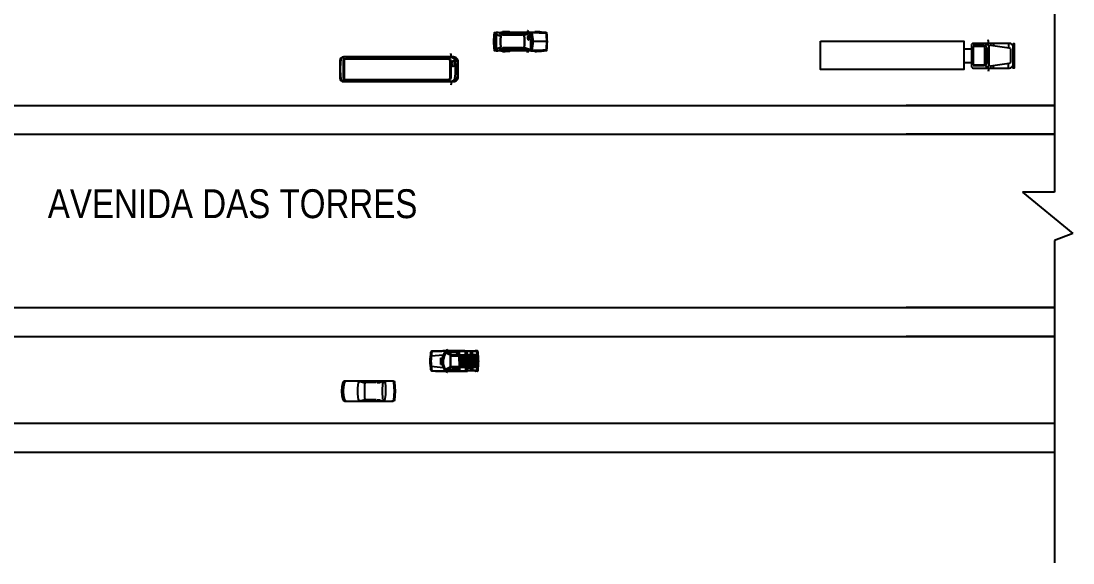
# Model space of a CAD drawing. Extents: x -109 to 1815, y -14679 to 345.
# Drawn here: x 40.1 to 131.2, y 204.6 to 251.5 of the extents above; entities that cross this region are included whole.
import ezdxf

# ---------------------------------------------------------------- set-up
doc = ezdxf.new("R2010")
doc.units = 0
doc.header["$MEASUREMENT"] = 0
doc.layers.get('0').update_dxf_attribs({"linetype": 'CONTINUOUS'})
for name, color, linetype in [('EXTERN', 7, 'CONTINUOUS'), ('EXTERN-I', 251, 'CONTINUOUS'), ('P02', 7, 'CONTINUOUS'), ('PORTA', 3, 'CONTINUOUS'), ('TERRENO', 1, 'CONTINUOUS')]:
    doc.layers.add(name, color=color, linetype=linetype)
doc.styles.add('SIMPLEX', font='techl___.ttf')

# ---------------------------------------------------------------- blocks, each defined once
blk = doc.blocks.new('Onibus')
for points in [[(0, -0.66, 0.414214), (0.406, -1.067), (9.939, -1.067, 0.414214), (10.244, -0.762), (10.244, 0.762, 0.414214), (9.939, 1.067), (0.406, 1.067, 0.414214), (0, 0.66)], [(0.861, 0.882, 0.414214), (0.709, 0.73), (0.709, -0.73, 0.414214), (0.861, -0.882), (9.73, -0.882, 0.414214), (9.882, -0.73), (9.882, 0.73, 0.414214), (9.73, 0.882)], [(0.442, -0.257, 0.15854), (0.397, -0.272, 0.106465), (0.35, -0.324, 0.07162), (0.319, -0.402, 0.071565), (0.312, -0.486, 0.057969), (0.322, -0.578, 0.07162), (0.35, -0.648, 0.106465), (0.397, -0.701, 0.15854), (0.442, -0.716, 0.15854), (0.488, -0.701, 0.106465), (0.535, -0.648, 0.07162), (0.562, -0.578, 0.057969), (0.573, -0.486, 0.057969), (0.562, -0.394, 0.07162), (0.535, -0.324, 0.106465), (0.488, -0.272, 0.15854)]]:
    blk.add_lwpolyline(points, format="xyb", close=True)
for points in [[(0.533, 1.067, 0.414214), (0.076, 0.61), (0.076, -0.61, 0.414214), (0.533, -1.067, 0.414214)], [(0.638, 0.73, -0.264643), (0.747, 0.921), (0.683, 1.028, 0.332459), (0.289, 0.786, 0.076372), (0.293, -0.814, 0.30161), (0.683, -1.028), (0.747, -0.921, -0.272186), (0.641, -0.734), (0.641, 0.734)], [(9.963, 0.73, 0.264643), (9.854, 0.921), (9.918, 1.028, -0.479263), (10.128, 0.786, -0.076372), (10.124, -0.814, -0.451583), (9.918, -1.028), (9.854, -0.921, 0.272186), (9.96, -0.734), (9.96, 0.734)]]:
    blk.add_lwpolyline(points, format="xyb")
for points in [[(0.577, 1.067), (0.63, 1.373)], [(0.577, -1.067), (0.63, -1.373)]]:
    blk.add_lwpolyline(points)
for points in [[(1.473, 1.042), (0.756, 1.042), (0.811, 0.925), (1.473, 0.925)], [(2.581, 0.925), (2.581, 1.042), (1.531, 1.042), (1.531, 0.925)], [(3.762, 0.925), (3.762, 1.042), (2.711, 1.042), (2.711, 0.925)], [(4.942, 0.925), (4.942, 1.042), (3.892, 1.042), (3.892, 0.925)], [(6.122, 0.925), (6.122, 1.042), (5.072, 1.042), (5.072, 0.925)], [(7.303, 0.925), (7.303, 1.042), (6.252, 1.042), (6.252, 0.925)], [(8.483, 0.925), (8.483, 1.042), (7.432, 1.042), (7.432, 0.925)], [(9.663, 0.925), (9.663, 1.042), (8.613, 1.042), (8.613, 0.925)], [(1.473, -1.042), (0.756, -1.042), (0.811, -0.925), (1.473, -0.925)], [(2.581, -0.925), (2.581, -1.042), (1.531, -1.042), (1.531, -0.925)], [(3.762, -0.925), (3.762, -1.042), (2.711, -1.042), (2.711, -0.925)], [(4.942, -0.925), (4.942, -1.042), (3.892, -1.042), (3.892, -0.925)], [(6.122, -0.925), (6.122, -1.042), (5.072, -1.042), (5.072, -0.925)], [(7.303, -0.925), (7.303, -1.042), (6.252, -1.042), (6.252, -0.925)], [(8.483, -0.925), (8.483, -1.042), (7.432, -1.042), (7.432, -0.925)], [(9.663, -0.925), (9.663, -1.042), (8.613, -1.042), (8.613, -0.925)]]:
    blk.add_lwpolyline(points, close=True)
for centre, radius, start, end in [((0.184, 0.525), 0.153, 134.48711, 225.15619), ((0.44, 0.763), 0.152, 147.20963, 171.42257), ((0.184, -0.525), 0.153, 134.84381, 225.51289), ((0.44, -0.763), 0.152, 188.57743, 212.79037)]:
    blk.add_arc(centre, radius, start, end)
blk = doc.blocks.new('Caminhao4-VT')
for p, q in [((0.498, 1.067), (0.498, 0.696)), ((1.794, 1.067), (1.794, 0.868)), ((2.201, 1.067), (2.254, 1.373)), ((2.526, -0.654), (2.526, 0.654)), ((2.56, 0.886), (3.546, 0.886)), ((3.552, -0.654), (3.552, 0.654)), ((4.367, 0.588), (3.688, 0.588)), ((0.498, -1.067), (0.498, -0.696)), ((1.794, -1.067), (1.794, -0.868)), ((2.56, -0.886), (3.546, -0.886)), ((4.367, -0.588), (3.688, -0.588)), ((2.201, -1.067), (2.254, -1.373))]:
    blk.add_line(p, q)
for points in [[(0.09, -1.067), (0, -1.067), (0, 1.067), (0.09, 1.067)], [(16.764, -1.252), (4.367, -1.252), (4.367, 1.187), (16.764, 1.187)]]:
    blk.add_lwpolyline(points, close=True)
for points in [[(0.09, -0.762, 0.414214), (0.395, -1.067), (3.536, -1.067, 0.414214), (3.688, -0.914), (3.688, 0.914, 0.414214), (3.536, 1.067), (0.395, 1.067, 0.414214), (0.09, 0.762, 0.414214)], [(2.051, -1.067), (2.051, -0.902), (0.442, -0.689, -0.376092), (0.31, -0.538), (0.31, 0.538, -0.376092), (0.442, 0.689), (2.051, 0.902), (2.051, 1.067)], [(2.377, -0.657), (2.377, 0.657, -0.272393), (2.484, 0.845), (2.42, 0.952, 0.1249), (2.224, 0.92, 0.297612), (2.164, 0.827), (2.164, -0.827, 0.297612), (2.224, -0.92, 0.1249), (2.42, -0.952), (2.484, -0.845, -0.272393), (2.377, -0.657)], [(2.526, 0.654, -0.414214), (2.678, 0.806), (3.399, 0.806, -0.414214), (3.552, 0.654)], [(2.526, 0.654), (2.526, -0.654, 0.414214), (2.678, -0.806), (3.399, -0.806, 0.414214), (3.552, -0.654), (3.552, 0.654)]]:
    blk.add_lwpolyline(points, format="xyb")
blk = doc.blocks.new('carvollante')
at = {"layer": 'P02'}
for p, q in [((1.612, 1.707), (1.712, 1.883)), ((1.712, 1.883), (1.677, 1.702)), ((1.712, 1.883), (1.75, 1.888)), ((1.75, 1.888), (1.732, 1.667)), ((0.085, 0.957), (1.175, 0.957)), ((0.531, 1.782), (0.478, 1.728)), ((1.128, 1.805), (1.178, 1.756)), ((1.454, 1.757), (1.641, 1.757)), ((1.479, 1.698), (2.034, 1.513)), ((1.494, 1.672), (2.011, 1.5)), ((1.502, 0.811), (1.502, 1.619)), ((1.612, 1.707), (2.212, 1.507)), ((1.732, 1.667), (2.603, 1.667)), ((1.733, 1.677), (3.861, 1.677)), ((1.736, 1.707), (3.861, 1.707)), ((1.74, 1.757), (3.554, 1.757)), ((2.212, 1.507), (3.891, 1.507)), ((2.603, 1.507), (2.603, 1.667)), ((2.613, 1.507), (2.613, 1.677)), ((2.633, 1.507), (2.633, 1.757)), ((2.653, 1.507), (2.653, 1.677)), ((2.663, 1.667), (3.294, 1.667)), ((2.663, 1.507), (2.663, 1.667)), ((3.036, 1.507), (3.294, 1.667)), ((3.055, 1.507), (3.329, 1.677)), ((3.13, 1.507), (3.405, 1.677)), ((3.149, 1.507), (3.408, 1.667)), ((3.316, 1.807), (3.266, 1.757)), ((3.316, 1.807), (3.684, 1.807)), ((3.408, 1.667), (3.861, 1.667)), ((3.891, 1.507), (4.158, 1.664)), ((3.914, 1.802), (3.966, 1.75)), ((4.417, 1.583), (4.065, 1.458)), ((4.401, 1.552), (4.088, 1.447)), ((4.289, 1.733), (4.32, 1.755)), ((0.478, 0.185), (0.531, 0.131)), ((1.178, 0.157), (1.128, 0.108)), ((1.453, 0.841), (1.568, 0.771)), ((1.453, 0.396), (1.568, 0.466)), ((1.454, 0.157), (1.641, 0.157)), ((1.479, 0.215), (2.034, 0.4)), ((1.494, 0.241), (2.011, 0.413)), ((1.502, 0.264), (1.502, 0.426)), ((1.568, 0.771), (1.568, 0.619)), ((1.568, 0.669), (1.634, 0.669)), ((1.568, 0.466), (1.568, 0.619)), ((1.568, 0.569), (1.634, 0.569)), ((1.612, 0.207), (2.212, 0.407)), ((1.612, 0.207), (1.712, 0.031)), ((1.65, 0.669), (1.691, 0.669)), ((1.65, 0.569), (1.691, 0.569)), ((1.712, 0.031), (1.677, 0.211)), ((1.712, 0.031), (1.75, 0.025)), ((1.75, 0.025), (1.732, 0.247)), ((1.732, 0.247), (2.603, 0.247)), ((1.733, 0.237), (3.861, 0.237)), ((1.733, 0.237), (3.329, 0.237)), ((1.736, 0.207), (3.861, 0.207)), ((1.74, 0.157), (3.554, 0.157)), ((2.212, 0.407), (3.891, 0.407)), ((2.603, 0.407), (2.603, 0.247)), ((2.613, 0.407), (2.613, 0.237)), ((2.633, 0.407), (2.633, 0.157)), ((2.653, 0.407), (2.653, 0.237)), ((2.663, 0.407), (2.663, 0.247)), ((2.663, 0.247), (3.294, 0.247)), ((3.036, 0.407), (3.294, 0.247)), ((3.055, 0.407), (3.329, 0.237)), ((3.13, 0.407), (3.405, 0.237)), ((3.149, 0.407), (3.408, 0.247)), ((3.266, 0.157), (3.316, 0.107)), ((3.316, 0.107), (3.684, 0.107)), ((3.408, 0.247), (3.861, 0.247)), ((3.891, 0.407), (4.158, 0.249)), ((3.966, 0.163), (3.914, 0.111)), ((4.417, 0.331), (4.065, 0.455)), ((4.401, 0.361), (4.088, 0.466)), ((4.289, 0.181), (4.32, 0.158))]:
    blk.add_line(p, q, dxfattribs=at)
for points in [[(1.691, 0.794, 0.22377), (1.673, 0.785, 0.090414), (1.649, 0.742, 0.047239), (1.636, 0.69, 0.035198), (1.631, 0.619, 0.035198), (1.636, 0.547, 0.047239), (1.649, 0.495, 0.090414), (1.673, 0.452, 0.22377), (1.691, 0.444, 0.22377), (1.71, 0.452, 0.090414), (1.733, 0.495, 0.047239), (1.746, 0.547, 0.035198), (1.751, 0.619, 0.035198), (1.746, 0.69, 0.047239), (1.733, 0.742, 0.090414), (1.71, 0.785, 0.22377)], [(1.691, 0.774, 0.249518), (1.678, 0.767, 0.080335), (1.661, 0.728, 0.039271), (1.652, 0.682, 0.028768), (1.648, 0.619, 0.028768), (1.652, 0.555, 0.039271), (1.661, 0.509, 0.080335), (1.678, 0.47, 0.249518), (1.691, 0.464, 0.249518), (1.704, 0.47, 0.080335), (1.722, 0.509, 0.039271), (1.731, 0.555, 0.028768), (1.734, 0.619, 0.028768), (1.731, 0.682, 0.039271), (1.722, 0.728, 0.080335), (1.704, 0.767, 0.249518)], [(1.691, 0.569, 0.22377), (1.696, 0.571, 0.090414), (1.703, 0.583, 0.047239), (1.707, 0.598, 0.035198), (1.708, 0.619, 0.035198), (1.707, 0.639, 0.047239), (1.703, 0.654, 0.090414), (1.696, 0.666, 0.22377), (1.691, 0.669, 0.22377), (1.686, 0.666, 0.090414), (1.679, 0.654, 0.047239), (1.676, 0.639, 0.035198), (1.674, 0.619, 0.035198), (1.676, 0.598, 0.047239), (1.679, 0.583, 0.090414), (1.686, 0.571, 0.22377)]]:
    blk.add_lwpolyline(points, format="xyb", close=True, dxfattribs=at)
for centre, radius, start, end in [((5.735, 0.957), 5.7, 172.42888, 187.57112), ((0.109, 1.704), 0.025, 95.16262, 172.42888), ((5.735, 0.957), 5.65, 172.45314, 187.54686), ((1.48, -16.189), 17.971, 93.11149, 94.38139), ((1.396, -14.101), 15.808, 90.16425, 94.60047), ((0.144, 1.697), 0.01, 95.0135, 172.45314), ((1.385, -13.884), 15.64, 89.74791, 94.55728), ((1.333, -11.168), 12.975, 90.90213, 93.5413), ((4.217, 0.957), 2.963, 165.33343, 194.66657), ((4.217, 0.957), 2.863, 165.34511, 194.65489), ((4.217, 0.957), 2.843, 165.77969, 194.22031), ((1.472, 1.675), 0.025, 71.56505, 165.34511), ((1.486, 1.649), 0.025, 71.56505, 165.77969), ((5.054, 0.957), 3.07, 170.33539, 189.66461), ((5.054, 0.957), 3.05, 170.01595, 189.98405), ((2.003, 1.476), 0.025, 350.33539, 71.56505), ((2.026, 1.49), 0.025, 350.01595, 71.56505), ((3.47, -10.684), 12.441, 84.95141, 89.61319), ((3.61, -7.687), 9.494, 88.16536, 89.55552), ((3.534, -7.788), 9.5, 86.2793, 88.02688), ((3.534, -7.852), 9.534, 86.27106, 88.03041), ((3.537, -7.679), 9.352, 86.31282, 88.01129), ((4.077, 1.436), 0.025, 116.56505, 190.03865), ((1.658, 0.957), 2.441, 0.0027, 11.22472), ((1.658, 0.957), 2.441, 348.77528, 359.9973), ((4.099, 1.425), 0.025, 116.56505, 189.7621), ((1.674, 0.957), 2.444, 0.00255, 10.94363), ((1.674, 0.957), 2.444, 349.05637, 359.99745), ((4.15, 1.677), 0.015, 300.59769, 86.92912), ((3.612, -7.687), 9.469, 83.92878, 85.70865), ((4.412, 1.53), 0.025, 6.98274, 116.56505), ((4.428, 1.56), 0.025, 7.27118, 116.56505), ((0.151, 0.933), 4.328, 0.31295, 7.96605), ((0.151, 0.98), 4.328, 352.03395, 359.68705), ((0.101, 0.933), 4.397, 0.30945, 8.24364), ((0.101, 0.98), 4.397, 351.75636, 359.69055), ((4.563, 1.684), 0.025, 7.42743, 84.2048), ((-1.015, 0.957), 5.65, 352.57257, 7.42743), ((4.61, 1.704), 0.025, 7.56699, 83.92878), ((-1.015, 0.957), 5.7, 352.43301, 7.56699), ((0.109, 0.209), 0.025, 187.57112, 264.83738), ((1.48, 18.102), 17.971, 265.61861, 266.88851), ((1.396, 16.015), 15.808, 265.39953, 269.83575), ((0.144, 0.216), 0.01, 187.54686, 264.9865), ((1.385, 15.797), 15.64, 265.44272, 270.25209), ((1.333, 13.081), 12.975, 266.4587, 269.09787), ((1.472, 0.239), 0.025, 194.65489, 288.43495), ((1.486, 0.265), 0.025, 194.22031, 288.43495), ((2.003, 0.437), 0.025, 288.43495, 9.66461), ((2.026, 0.424), 0.025, 288.43495, 9.98405), ((3.47, 12.597), 12.441, 270.38681, 275.04859), ((3.61, 9.6), 9.494, 270.44448, 271.83464), ((3.537, 9.593), 9.352, 271.98871, 273.68718), ((3.534, 9.765), 9.534, 271.96959, 273.72894), ((3.534, 9.701), 9.5, 271.97312, 273.7207), ((4.077, 0.477), 0.025, 169.96135, 243.43495), ((4.099, 0.488), 0.025, 170.2379, 243.43495), ((4.15, 0.236), 0.015, 273.07088, 59.40231), ((3.612, 9.6), 9.469, 274.29135, 276.07122), ((4.412, 0.384), 0.025, 243.43495, 353.01726), ((4.428, 0.353), 0.025, 243.43495, 352.72882), ((4.563, 0.23), 0.025, 275.7952, 352.57257), ((4.61, 0.209), 0.025, 276.07122, 352.43301)]:
    blk.add_arc(centre, radius, start, end, dxfattribs=at)
blk = doc.blocks.new('Carro_02')
at = {"layer": 'EXTERN'}
for p, q in [((1.483, 0.983), (1.433, 0.882)), ((1.509, 0.993), (1.483, 0.983)), ((1.527, 0.986), (1.483, 0.882)), ((1.527, 0.986), (1.509, 0.993)), ((2.334, 0.887), (2.134, 0.887)), ((3.914, 0.846), (3.246, 0.87)), ((3.915, 0.864), (3.915, 0.848)), ((4.118, 0.884), (3.935, 0.884)), ((2.334, -0.887), (2.134, -0.887)), ((3.914, -0.846), (3.246, -0.87)), ((3.915, -0.864), (3.915, -0.848)), ((4.118, -0.884), (3.935, -0.884))]:
    blk.add_line(p, q, dxfattribs=at)
for centre, radius, start, end in [((4.854, 0), 4.854, 170.92331, 180), ((0.16, 0.75), 0.1, 90, 170.92331), ((2.014, -48.263), 49.148, 90.67789, 92.16244), ((2.014, -48.263), 49.148, 89.8675, 90.61897), ((2.134, 0.877), 0.01, 90, 127.95561), ((2.334, 0.877), 0.01, 43.85483, 90), ((2.014, -48.263), 49.148, 88.56412, 89.61877), ((3.935, 0.864), 0.02, 90, 180), ((4.116, 0.832), 0.052, 5.30646, 87.78752), ((-4.847, 0), 9.053, 5.07279, 5.30646), ((-4.847, 0), 9.051, 0, 5.07392), ((4.854, 0), 4.854, 180, 189.07669), ((0.16, -0.75), 0.1, 189.07669, 270), ((2.014, 48.263), 49.148, 267.83756, 269.32211), ((2.014, 48.263), 49.148, 269.38103, 270.1325), ((2.134, -0.877), 0.01, 232.04439, 270), ((2.334, -0.877), 0.01, 270, 316.14517), ((2.014, 48.263), 49.148, 270.38123, 271.43588), ((3.935, -0.864), 0.02, 180, 270), ((4.116, -0.832), 0.052, 272.21248, 354.69354), ((-4.847, 0), 9.053, 354.69354, 354.92721), ((-4.847, 0), 9.051, 354.92608, 0)]:
    blk.add_arc(centre, radius, start, end, dxfattribs=at)
at = {"layer": 'EXTERN-I'}
for p, q in [((0.111, 0.45), (0.069, 0.43)), ((0.148, 0.744), (0.11, 0.744)), ((0.149, 0.749), (0.111, 0.749)), ((0.111, 0.45), (1.152, 0.55)), ((0.905, 0.053), (1.001, 0.053)), ((0.905, 0.029), (1.001, 0.029)), ((0.905, 0.005), (1.001, 0.005)), ((0.906, 0.077), (1.002, 0.077)), ((0.906, 0.067), (1.002, 0.067)), ((0.906, 0.019), (1.002, 0.019)), ((0.907, 0.043), (1.003, 0.043)), ((0.908, 0.101), (1.003, 0.101)), ((0.908, 0.091), (1.003, 0.091)), ((0.909, 0.125), (1.005, 0.125)), ((0.909, 0.115), (1.005, 0.115)), ((0.91, 0.139), (1.006, 0.139)), ((0.911, 0.15), (1.007, 0.15)), ((0.912, 0.164), (1.008, 0.164)), ((0.913, 0.174), (1.009, 0.174)), ((0.915, 0.188), (1.01, 0.188)), ((0.916, 0.198), (1.011, 0.198)), ((0.917, 0.212), (1.013, 0.212)), ((0.919, 0.222), (1.015, 0.222)), ((0.92, 0.236), (1.016, 0.236)), ((0.922, 0.246), (1.018, 0.246)), ((0.924, 0.26), (1.019, 0.26)), ((1.186, 0.275), (1.074, 0.009)), ((1.077, 0.003), (1.085, -0.001)), ((1.085, -0.001), (1.176, 0.229)), ((1.165, 0.14), (1.174, 0.138)), ((1.297, 0.59), (1.305, 0.586)), ((1.315, 0.765), (1.305, 0.88)), ((1.329, 0.776), (1.32, 0.88)), ((1.807, 0.538), (1.329, 0.776)), ((1.782, 0.528), (1.341, 0.748)), ((1.8, 0.53), (1.347, 0.756)), ((1.757, 0.515), (1.352, 0.717)), ((1.824, 0.574), (1.377, 0.797)), ((1.433, 0.882), (1.407, 0.83)), ((1.407, 0.83), (1.415, 0.816)), ((1.437, 0.807), (1.415, 0.816)), ((1.415, 0.81), (1.415, 0.816)), ((1.441, 0.805), (1.417, 0.805)), ((1.441, 0.8), (1.417, 0.8)), ((1.441, 0.795), (1.417, 0.795)), ((1.441, 0.79), (1.417, 0.79)), ((1.441, 0.785), (1.417, 0.785)), ((1.437, 0.807), (1.453, 0.811)), ((1.443, 0.808), (1.443, 0.807)), ((1.483, 0.882), (1.453, 0.811)), ((1.468, 0.817), (1.485, 0.743)), ((1.478, 0.817), (1.497, 0.737)), ((1.831, 0.587), (1.492, 0.756)), ((1.797, 0.484), (2.524, 0.484)), ((1.797, 0.464), (2.524, 0.464)), ((1.911, 0.569), (2.424, 0.569)), ((1.911, 0.554), (2.453, 0.554)), ((1.911, 0.514), (2.524, 0.514)), ((1.911, 0.504), (2.524, 0.504)), ((2.124, 0.877), (2.124, 0.854)), ((2.154, 0.844), (2.134, 0.844)), ((2.154, 0.859), (2.154, 0.844)), ((2.254, 0.869), (2.164, 0.869)), ((2.264, 0.859), (2.264, 0.844)), ((2.344, 0.844), (2.264, 0.844)), ((2.424, 0.569), (2.276, 0.772)), ((2.453, 0.554), (2.287, 0.782)), ((2.344, 0.877), (2.344, 0.844)), ((2.423, 0.781), (2.494, 0.514)), ((2.524, 0), (2.524, 0.882)), ((2.544, 0), (2.544, 0.882)), ((2.617, 0.531), (2.614, 0.535)), ((2.614, 0.505), (2.614, 0.535)), ((2.614, 0.535), (4.044, 0.535)), ((2.617, 0.508), (2.614, 0.505)), ((2.614, 0.505), (4.044, 0.505)), ((2.614, 0.405), (4.044, 0.405)), ((2.614, 0.375), (2.614, 0.405)), ((2.617, 0.401), (2.614, 0.405)), ((2.617, 0.378), (2.614, 0.375)), ((2.614, 0.375), (4.044, 0.375)), ((2.614, 0.275), (4.044, 0.275)), ((2.614, 0.245), (2.614, 0.275)), ((2.617, 0.271), (2.614, 0.275)), ((2.617, 0.248), (2.614, 0.245)), ((2.614, 0.245), (4.044, 0.245)), ((2.614, 0.145), (4.044, 0.145)), ((2.614, 0.115), (2.614, 0.145)), ((2.617, 0.141), (2.614, 0.145)), ((2.617, 0.118), (2.614, 0.115)), ((2.614, 0.115), (4.044, 0.115)), ((2.614, 0.015), (4.044, 0.015)), ((2.614, -0.015), (2.614, 0.015)), ((2.617, 0.011), (2.614, 0.015)), ((2.617, 0.508), (2.617, 0.531)), ((2.617, 0.531), (3.318, 0.531)), ((2.617, 0.508), (3.318, 0.508)), ((2.617, 0.401), (3.318, 0.401)), ((2.617, 0.378), (2.617, 0.401)), ((2.617, 0.378), (3.318, 0.378)), ((2.617, 0.271), (3.318, 0.271)), ((2.617, 0.248), (2.617, 0.271)), ((2.617, 0.248), (3.318, 0.248)), ((2.617, 0.141), (3.318, 0.141)), ((2.617, 0.118), (2.617, 0.141)), ((2.617, 0.118), (3.318, 0.118)), ((2.617, 0.011), (3.318, 0.011)), ((2.617, -0.012), (2.617, 0.011)), ((3.083, 0.602), (3.083, 0.828)), ((3.103, 0.582), (3.664, 0.582)), ((3.234, 0.582), (3.234, 0.825)), ((4.009, 0.798), (3.243, 0.825)), ((4.041, 0.531), (3.318, 0.531)), ((4.041, 0.508), (3.318, 0.508)), ((4.041, 0.401), (3.318, 0.401)), ((4.041, 0.378), (3.318, 0.378)), ((4.041, 0.271), (3.318, 0.271)), ((4.041, 0.248), (3.318, 0.248)), ((4.041, 0.141), (3.318, 0.141)), ((4.041, 0.118), (3.318, 0.118)), ((4.041, 0.011), (3.318, 0.011)), ((3.534, 0.582), (3.534, 0.814)), ((3.684, 0.602), (3.684, 0.809)), ((4.077, 0.84), (3.914, 0.846)), ((4.041, 0.531), (4.044, 0.535)), ((4.041, 0.508), (4.041, 0.531)), ((4.041, 0.508), (4.044, 0.505)), ((4.041, 0.401), (4.044, 0.405)), ((4.041, 0.378), (4.041, 0.401)), ((4.041, 0.378), (4.044, 0.375)), ((4.041, 0.271), (4.044, 0.275)), ((4.041, 0.248), (4.041, 0.271)), ((4.041, 0.248), (4.044, 0.245)), ((4.041, 0.141), (4.044, 0.145)), ((4.041, 0.118), (4.041, 0.141)), ((4.041, 0.118), (4.044, 0.115)), ((4.041, 0.011), (4.044, 0.015)), ((4.041, -0.012), (4.041, 0.011)), ((4.044, 0.535), (4.044, 0.505)), ((4.044, 0.405), (4.044, 0.375)), ((4.044, 0.275), (4.044, 0.245)), ((4.044, 0.145), (4.044, 0.115)), ((4.044, 0.015), (4.044, -0.015)), ((4.135, 0.659), (4.09, 0.659)), ((4.09, 0.659), (4.135, 0.659)), ((4.135, 0.656), (4.09, 0.656)), ((4.09, 0.656), (4.135, 0.656)), ((4.171, 0.801), (4.123, 0.801)), ((4.169, 0.796), (4.123, 0.796)), ((4.167, 0.03), (4.189, 0.03)), ((4.167, -0.03), (4.167, 0.03)), ((4.167, 0.03), (4.167, -0.03)), ((4.167, 0.03), (4.189, 0.03)), ((4.177, 0.02), (4.184, 0.02)), ((4.177, -0.02), (4.177, 0.02)), ((4.177, 0.02), (4.177, -0.02)), ((4.177, 0.02), (4.184, 0.02)), ((4.184, 0.02), (4.184, -0.02)), ((4.184, -0.02), (4.184, 0.02)), ((4.194, 0.025), (4.194, -0.025)), ((4.194, -0.025), (4.194, 0.025)), ((0.111, -0.45), (0.069, -0.43)), ((0.111, -0.45), (0.069, -0.43)), ((0.148, -0.744), (0.11, -0.744)), ((0.111, -0.45), (1.152, -0.55)), ((0.149, -0.749), (0.111, -0.749)), ((0.905, -0.005), (1.001, -0.005)), ((0.905, -0.029), (1.001, -0.029)), ((0.905, -0.053), (1.001, -0.053)), ((0.906, -0.019), (1.002, -0.019)), ((0.906, -0.067), (1.002, -0.067)), ((0.906, -0.077), (1.002, -0.077)), ((0.907, -0.043), (1.003, -0.043)), ((0.908, -0.091), (1.003, -0.091)), ((0.908, -0.101), (1.003, -0.101)), ((0.909, -0.115), (1.005, -0.115)), ((0.909, -0.125), (1.005, -0.125)), ((0.91, -0.139), (1.006, -0.139)), ((0.911, -0.15), (1.007, -0.15)), ((0.912, -0.164), (1.008, -0.164)), ((0.913, -0.174), (1.009, -0.174)), ((0.915, -0.188), (1.01, -0.188)), ((0.916, -0.198), (1.011, -0.198)), ((0.917, -0.212), (1.013, -0.212)), ((0.919, -0.222), (1.015, -0.222)), ((0.92, -0.236), (1.016, -0.236)), ((0.922, -0.246), (1.018, -0.246)), ((0.924, -0.26), (1.019, -0.26)), ((1.315, -0.765), (1.305, -0.88)), ((1.329, -0.776), (1.32, -0.88)), ((1.807, -0.538), (1.329, -0.776)), ((1.782, -0.528), (1.341, -0.748)), ((1.8, -0.53), (1.347, -0.756)), ((1.757, -0.515), (1.352, -0.717)), ((1.824, -0.574), (1.377, -0.797)), ((1.407, -0.83), (1.415, -0.816)), ((1.483, -0.983), (1.407, -0.83)), ((1.437, -0.807), (1.415, -0.816)), ((1.415, -0.81), (1.415, -0.816)), ((1.441, -0.785), (1.417, -0.785)), ((1.441, -0.79), (1.417, -0.79)), ((1.441, -0.795), (1.417, -0.795)), ((1.441, -0.8), (1.417, -0.8)), ((1.441, -0.805), (1.417, -0.805)), ((1.437, -0.807), (1.453, -0.811)), ((1.443, -0.808), (1.443, -0.807)), ((1.527, -0.986), (1.453, -0.811)), ((1.468, -0.817), (1.485, -0.743)), ((1.478, -0.817), (1.497, -0.737)), ((1.831, -0.587), (1.492, -0.756)), ((1.797, -0.464), (2.524, -0.464)), ((1.797, -0.484), (2.524, -0.484)), ((1.911, -0.504), (2.524, -0.504)), ((1.911, -0.514), (2.524, -0.514)), ((1.911, -0.554), (2.453, -0.554)), ((1.911, -0.569), (2.424, -0.569)), ((2.124, -0.877), (2.124, -0.854)), ((2.154, -0.844), (2.134, -0.844)), ((2.154, -0.859), (2.154, -0.844)), ((2.254, -0.869), (2.164, -0.869)), ((2.264, -0.859), (2.264, -0.844)), ((2.344, -0.844), (2.264, -0.844)), ((2.424, -0.569), (2.276, -0.772)), ((2.453, -0.554), (2.287, -0.782)), ((2.344, -0.877), (2.344, -0.844)), ((2.423, -0.781), (2.494, -0.514)), ((2.524, 0), (2.524, -0.882)), ((2.544, 0), (2.544, -0.882)), ((2.617, -0.012), (2.614, -0.015)), ((2.614, -0.015), (4.044, -0.015)), ((2.614, -0.115), (4.044, -0.115)), ((2.614, -0.145), (2.614, -0.115)), ((2.617, -0.119), (2.614, -0.115)), ((2.617, -0.142), (2.614, -0.145)), ((2.614, -0.145), (4.044, -0.145)), ((2.614, -0.245), (4.044, -0.245)), ((2.614, -0.275), (2.614, -0.245)), ((2.617, -0.249), (2.614, -0.245)), ((2.617, -0.272), (2.614, -0.275)), ((2.614, -0.275), (4.044, -0.275)), ((2.614, -0.375), (4.044, -0.375)), ((2.614, -0.405), (2.614, -0.375)), ((2.617, -0.379), (2.614, -0.375)), ((2.617, -0.402), (2.614, -0.405)), ((2.614, -0.405), (4.044, -0.405)), ((2.614, -0.505), (4.044, -0.505)), ((2.614, -0.535), (2.614, -0.505)), ((2.617, -0.509), (2.614, -0.505)), ((2.617, -0.532), (2.614, -0.535)), ((2.614, -0.535), (4.044, -0.535)), ((2.617, -0.012), (3.318, -0.012)), ((2.617, -0.119), (3.318, -0.119)), ((2.617, -0.142), (2.617, -0.119)), ((2.617, -0.142), (3.318, -0.142)), ((2.617, -0.249), (3.318, -0.249)), ((2.617, -0.272), (2.617, -0.249)), ((2.617, -0.272), (3.318, -0.272)), ((2.617, -0.379), (3.318, -0.379)), ((2.617, -0.402), (2.617, -0.379)), ((2.617, -0.402), (3.318, -0.402)), ((2.617, -0.509), (3.318, -0.509)), ((2.617, -0.532), (2.617, -0.509)), ((2.617, -0.532), (3.318, -0.532)), ((3.083, -0.602), (3.083, -0.828)), ((3.103, -0.582), (3.664, -0.582)), ((3.234, -0.582), (3.234, -0.825)), ((4.009, -0.798), (3.243, -0.825)), ((4.041, -0.012), (3.318, -0.012)), ((4.041, -0.119), (3.318, -0.119)), ((4.041, -0.142), (3.318, -0.142)), ((4.041, -0.249), (3.318, -0.249)), ((4.041, -0.272), (3.318, -0.272)), ((4.041, -0.379), (3.318, -0.379)), ((4.041, -0.402), (3.318, -0.402)), ((4.041, -0.509), (3.318, -0.509)), ((4.041, -0.532), (3.318, -0.532)), ((3.534, -0.582), (3.534, -0.814)), ((3.684, -0.602), (3.684, -0.809)), ((4.077, -0.84), (3.914, -0.846)), ((4.041, -0.012), (4.044, -0.015)), ((4.041, -0.119), (4.044, -0.115)), ((4.041, -0.142), (4.041, -0.119)), ((4.041, -0.142), (4.044, -0.145)), ((4.041, -0.249), (4.044, -0.245)), ((4.041, -0.272), (4.041, -0.249)), ((4.041, -0.272), (4.044, -0.275)), ((4.041, -0.379), (4.044, -0.375)), ((4.041, -0.402), (4.041, -0.379)), ((4.041, -0.402), (4.044, -0.405)), ((4.041, -0.509), (4.044, -0.505)), ((4.041, -0.532), (4.041, -0.509)), ((4.041, -0.532), (4.044, -0.535)), ((4.044, -0.115), (4.044, -0.145)), ((4.044, -0.245), (4.044, -0.275)), ((4.044, -0.375), (4.044, -0.405)), ((4.044, -0.505), (4.044, -0.535)), ((4.09, -0.656), (4.135, -0.656)), ((4.09, -0.659), (4.135, -0.659)), ((4.135, -0.656), (4.094, -0.656)), ((4.135, -0.659), (4.094, -0.659)), ((4.169, -0.796), (4.123, -0.796)), ((4.171, -0.801), (4.123, -0.801)), ((4.167, -0.03), (4.189, -0.03)), ((4.167, -0.03), (4.189, -0.03)), ((4.177, -0.02), (4.184, -0.02)), ((4.177, -0.02), (4.184, -0.02)), ((1.509, -0.993), (1.483, -0.983)), ((1.527, -0.986), (1.509, -0.993))]:
    blk.add_line(p, q, dxfattribs=at)
for centre, radius, start, end in [((4.854, 0), 4.804, 171.11547, 180), ((4.854, 0), 4.764, 171.01968, 180), ((0.11, 0.742), 0.002, 90, 171.11547), ((4.854, 0), 4.804, 170.4938, 171.00677), ((0.111, 0.751), 0.002, 171.00677, 270), ((0.165, 0.785), 0.05, 92.15858, 170.4938), ((4.854, 0), 4.764, 170.57976, 170.95879), ((0.204, 0.772), 0.05, 92.1145, 170.57976), ((2.014, -48.263), 49.133, 90.82528, 92.15858), ((2.014, -48.263), 49.118, 90.82394, 92.1145), ((0.914, 0.059), 0.0108, 133.86649, 215.27853), ((0.914, 0.035), 0.0108, 133.86649, 215.27853), ((0.914, 0.011), 0.0108, 133.86649, 215.27853), ((0.915, 0.084), 0.0108, 133.86649, 215.27853), ((0.916, 0.108), 0.0108, 133.86649, 215.27853), ((0.918, 0.132), 0.0108, 133.86649, 215.27853), ((0.92, 0.156), 0.0108, 133.86649, 215.27853), ((0.922, 0.18), 0.0108, 133.86649, 215.27853), ((0.925, 0.204), 0.0108, 133.86649, 215.27853), ((0.928, 0.228), 0.0108, 133.86649, 215.27853), ((0.931, 0.253), 0.0108, 133.86649, 215.27853), ((0.994, 0.061), 0.0107, 313.13443, 35.56457), ((0.994, 0.036), 0.0107, 313.13443, 35.56457), ((0.994, 0.013), 0.0107, 313.13443, 35.56457), ((0.995, 0.085), 0.0107, 313.13443, 35.56457), ((0.996, 0.109), 0.0107, 313.13443, 35.56457), ((0.997, 0.133), 0.0107, 313.13443, 35.56457), ((0.999, 0.157), 0.0107, 313.13443, 35.56457), ((1.002, 0.182), 0.0107, 313.13443, 35.56457), ((1.004, 0.206), 0.0107, 313.13443, 35.56457), ((1.007, 0.23), 0.0107, 313.13443, 35.56457), ((1.011, 0.254), 0.0107, 313.13443, 35.56457), ((2.609, 0), 1.557, 152.56958, 180), ((1.079, 0.007), 0.005, 157.07829, 247.07829), ((2.824, 0), 1.712, 177.61578, 180), ((2.824, 0), 1.712, 154.96169, 176.40748), ((2.824, 0), 1.689, 175.24604, 180), ((2.824, 0), 1.689, 155.78698, 174.04404), ((2.932, -0.132), 1.793, 156.34892, 171.09443), ((1.166, 0.145), 0.005, 171.09443, 261.25469), ((2.926, -0.13), 1.773, 156.16297, 171.28038), ((1.307, 0.676), 0.09, 84.59359, 152.56958), ((1.318, 0.704), 0.05, 63.4654, 154.96169), ((1.329, 0.672), 0.05, 63.4654, 155.78698), ((1.295, 0.585), 0.005, 66.18866, 156.34892), ((1.307, 0.676), 0.09, 63.4654, 84.59359), ((1.382, 0.806), 0.01, 90.72667, 243.4654), ((2.004, -48.263), 49.083, 90.68812, 90.72667), ((1.42, 0.81), 0.005, 179.08582, 270), ((1.417, 0.802), 0.0025, 90, 270), ((1.417, 0.797), 0.0025, 90, 270), ((1.417, 0.792), 0.0025, 90, 270), ((1.417, 0.787), 0.0025, 90, 270), ((1.441, 0.807), 0.002, 270, 0), ((1.441, 0.802), 0.0025, 270, 90), ((1.441, 0.797), 0.0025, 270, 90), ((1.441, 0.792), 0.0025, 270, 90), ((1.441, 0.787), 0.0025, 270, 90), ((2.004, -48.263), 49.083, 89.39345, 90.64055), ((2.014, -48.276), 49.058, 89.40485, 90.61554), ((2.014, -48.276), 49.048, 89.6943, 90.61297), ((2.014, -48.276), 49.038, 89.68567, 90.61041), ((6.027, 0), 4.281, 173.50271, 180), ((1.744, 0.488), 0.03, 353.50271, 63.4654), ((6.027, 0), 4.258, 173.28779, 180), ((1.768, 0.501), 0.03, 353.28779, 63.4654), ((1.911, 0.754), 0.25, 243.4654, 270), ((1.911, 0.754), 0.24, 243.4654, 270), ((1.911, 0.754), 0.2, 243.4654, 270), ((1.911, 0.754), 0.185, 243.4654, 270), ((2.134, 0.877), 0.01, 127.95561, 180), ((2.134, 0.854), 0.01, 180, 270), ((2.164, 0.859), 0.01, 90, 180), ((2.254, 0.859), 0.01, 0, 90), ((2.334, 0.877), 0.01, 0, 43.85483), ((2.014, -48.263), 49.103, 88.56412, 89.38206), ((3.103, 0.602), 0.02, 180, 270), ((3.664, 0.602), 0.02, 270, 360), ((4.005, 0.718), 0.08, 4.63958, 87.31445), ((4.074, 0.79), 0.05, 5.06186, 87.31445), ((-4.847, 0), 8.961, 0, 4.63958), ((-4.847, 0), 9.006, 0, 5.06186), ((4.189, 0.025), 0.005, 0, 90), ((4.189, 0.025), 0.005, 360, 90), ((4.854, 0), 4.804, 180, 188.88453), ((4.854, 0), 4.764, 180, 188.98032), ((0.11, -0.742), 0.002, 188.88453, 270), ((0.111, -0.751), 0.002, 90, 188.99323), ((4.854, 0), 4.804, 188.99323, 189.5062), ((0.165, -0.785), 0.05, 189.5062, 267.84142), ((4.854, 0), 4.764, 189.04121, 189.42024), ((0.204, -0.772), 0.05, 189.42024, 267.8855), ((2.014, 48.263), 49.133, 267.84142, 269.17472), ((2.014, 48.263), 49.118, 267.8855, 269.17606), ((0.914, -0.011), 0.0108, 144.72147, 226.13351), ((0.914, -0.035), 0.0108, 144.72147, 226.13351), ((0.914, -0.059), 0.0108, 144.72147, 226.13351), ((0.915, -0.084), 0.0108, 144.72147, 226.13351), ((0.916, -0.108), 0.0108, 144.72147, 226.13351), ((0.918, -0.132), 0.0108, 144.72147, 226.13351), ((0.92, -0.156), 0.0108, 144.72147, 226.13351), ((0.922, -0.18), 0.0108, 144.72147, 226.13351), ((0.925, -0.204), 0.0108, 144.72147, 226.13351), ((0.928, -0.228), 0.0108, 144.72147, 226.13351), ((0.931, -0.253), 0.0108, 144.72147, 226.13351), ((0.994, -0.013), 0.0107, 324.43543, 46.86557), ((0.994, -0.036), 0.0107, 324.43543, 46.86557), ((0.994, -0.061), 0.0107, 324.43543, 46.86557), ((0.995, -0.085), 0.0107, 324.43543, 46.86557), ((0.996, -0.109), 0.0107, 324.43543, 46.86557), ((0.997, -0.133), 0.0107, 324.43543, 46.86557), ((0.999, -0.157), 0.0107, 324.43543, 46.86557), ((1.002, -0.182), 0.0107, 324.43543, 46.86557), ((1.004, -0.206), 0.0107, 324.43543, 46.86557), ((1.007, -0.23), 0.0107, 324.43543, 46.86557), ((1.011, -0.254), 0.0107, 324.43543, 46.86557), ((2.609, 0), 1.557, 180, 207.43042), ((2.824, 0), 1.712, 180, 205.03831), ((2.824, 0), 1.689, 180, 204.21302), ((1.307, -0.676), 0.09, 207.43042, 275.40641), ((1.318, -0.704), 0.05, 205.03831, 296.5346), ((1.329, -0.672), 0.05, 204.21302, 296.5346), ((1.307, -0.676), 0.09, 275.40641, 296.5346), ((1.382, -0.806), 0.01, 116.5346, 269.27333), ((2.004, 48.263), 49.083, 269.27333, 269.31188), ((1.417, -0.787), 0.0025, 90, 270), ((1.417, -0.792), 0.0025, 90, 270), ((1.417, -0.797), 0.0025, 90, 270), ((1.417, -0.802), 0.0025, 90, 270), ((1.42, -0.81), 0.005, 90, 180.91418), ((1.441, -0.787), 0.0025, 270, 90), ((1.441, -0.792), 0.0025, 270, 90), ((1.441, -0.797), 0.0025, 270, 90), ((1.441, -0.802), 0.0025, 270, 90), ((1.441, -0.807), 0.002, 0, 90), ((2.004, 48.263), 49.083, 269.35945, 270.60655), ((2.014, 48.276), 49.058, 269.38446, 270.59515), ((2.014, 48.276), 49.048, 269.38703, 270.3057), ((2.014, 48.276), 49.038, 269.38959, 270.31433), ((6.027, 0), 4.281, 180, 186.49729), ((1.744, -0.488), 0.03, 296.5346, 6.49729), ((6.027, 0), 4.258, 180, 186.71221), ((1.768, -0.501), 0.03, 296.5346, 6.71221), ((1.911, -0.754), 0.25, 90, 116.5346), ((1.911, -0.754), 0.24, 90, 116.5346), ((1.911, -0.754), 0.2, 90, 116.5346), ((1.911, -0.754), 0.185, 90, 116.5346), ((2.134, -0.854), 0.01, 90, 180), ((2.134, -0.877), 0.01, 180, 232.04439), ((2.164, -0.859), 0.01, 180, 270), ((2.254, -0.859), 0.01, 270, 360), ((2.334, -0.877), 0.01, 316.14517, 360), ((2.014, 48.263), 49.103, 270.61794, 271.43588), ((3.103, -0.602), 0.02, 90, 180), ((3.664, -0.602), 0.02, 0, 90), ((4.005, -0.718), 0.08, 272.68555, 355.36042), ((4.074, -0.79), 0.05, 272.68555, 354.93814), ((-4.847, 0), 8.961, 355.36042, 0), ((-4.847, 0), 9.006, 354.93814, 0), ((4.189, -0.025), 0.005, 270, 0), ((4.189, -0.025), 0.005, 270, 360)]:
    blk.add_arc(centre, radius, start, end, dxfattribs=at)
blk = doc.blocks.new('VEICULO2')
at = {"color": 0}
for points in [[(0, 0), (0.0004, 0.0051)], [(0.0004, -0.0051), (0, 0)], [(0.0004, 0.0051), (0.0014, 0.01)], [(0.0014, 0.01), (0.002, 0.0108)], [(0.0016, 0), (0.002, 0.0051)], [(0.002, -0.0051), (0.0016, 0)], [(0.002, 0.0108), (0.0029, 0.0111)], [(0.002, 0.0051), (0.0031, 0.01)], [(0.0029, 0.0111), (0.0558, 0.0111)], [(0.0031, 0.01), (0.0037, 0.0108)], [(0.0037, 0.0108), (0.0046, 0.0111)], [(0.0173, 0.0031), (0.018, 0.0093)], [(0.0173, -0.0031), (0.0173, 0.0031)], [(0.018, 0.0093), (0.0186, 0.0103)], [(0.0186, 0.0103), (0.0199, 0.0105)], [(0.0199, 0.0105), (0.0239, 0.0095)], [(0.0233, 0.0106), (0.0372, 0.0106)], [(0.0268, 0.0094), (0.0233, 0.0106)], [(0.0239, 0.0095), (0.0248, 0.0089)], [(0.0248, 0.0089), (0.0251, 0.008)], [(0.0251, -0.008), (0.0251, 0.008)], [(0.0372, 0.0094), (0.0268, 0.0094)], [(0.0372, 0.0106), (0.0372, 0.0094)], [(0.0441, 0.0108), (0.0385, 0.0108)], [(0.0385, 0.0108), (0.0385, 0.0093)], [(0.0385, 0.0093), (0.0409, 0.0093)], [(0.0409, 0.0093), (0.0441, 0.0108)], [(0.0442, 0), (0.0445, 0.0091)], [(0.0445, -0.0091), (0.0442, 0)], [(0.0445, 0.0091), (0.0472, 0.0105)], [(0.0472, 0.0105), (0.0476, 0.0035)], [(0.0476, 0.0035), (0.0473, -0.0035)], [(0.0545, 0.0111), (0.0556, 0.0107)], [(0.0556, 0.0107), (0.0561, 0.0097)], [(0.0558, 0.0111), (0.0568, 0.0107)], [(0.0561, 0.0097), (0.0567, 0)], [(0.0567, 0), (0.0561, -0.0097)], [(0.0568, 0.0107), (0.0573, 0.0097)], [(0.0573, 0.0097), (0.0579, 0)], [(0.0579, 0), (0.0574, -0.0097)], [(0.0014, -0.01), (0.0004, -0.0051)], [(0.002, -0.0108), (0.0014, -0.01)], [(0.0031, -0.01), (0.002, -0.0051)], [(0.0029, -0.0111), (0.002, -0.0108)], [(0.0029, -0.0111), (0.0558, -0.0111)], [(0.0037, -0.0108), (0.0031, -0.01)], [(0.0046, -0.0111), (0.0037, -0.0108)], [(0.018, -0.0093), (0.0173, -0.0031)], [(0.0186, -0.0103), (0.018, -0.0093)], [(0.0199, -0.0105), (0.0186, -0.0103)], [(0.0199, -0.0105), (0.0239, -0.0095)], [(0.0268, -0.0094), (0.0233, -0.0106)], [(0.0233, -0.0106), (0.0372, -0.0106)], [(0.0248, -0.0089), (0.0239, -0.0095)], [(0.0251, -0.008), (0.0248, -0.0089)], [(0.0372, -0.0094), (0.0268, -0.0094)], [(0.0372, -0.0106), (0.0372, -0.0094)], [(0.0385, -0.0108), (0.0385, -0.0093)], [(0.0385, -0.0093), (0.0409, -0.0093)], [(0.0441, -0.0108), (0.0385, -0.0108)], [(0.0409, -0.0093), (0.0441, -0.0108)], [(0.0445, -0.0091), (0.0465, -0.0105)], [(0.0473, -0.0035), (0.0465, -0.0105)], [(0.0556, -0.0107), (0.0546, -0.0111)], [(0.0561, -0.0097), (0.0556, -0.0107)], [(0.0568, -0.0107), (0.0558, -0.0111)], [(0.0574, -0.0097), (0.0568, -0.0107)]]:
    blk.add_lwpolyline(points, dxfattribs=at)
blk = doc.blocks.new('auto1-s')
at = {"color": 0, "xscale": 79.47583203312715, "yscale": 79.47583203312715, "zscale": 79.47583203312715}
blk.add_blockref('VEICULO2', (0, 0), dxfattribs=at)

msp = doc.modelspace()

# ---------------------------------------------------------------- linework, layer by layer
at = {"layer": 'TERRENO'}
for p, q in [((129.559, 338.818), (129.559, 236.667)), ((-43.775, 244.168), (129.559, 244.168)), ((129.559, 244.168), (116.709, 244.168)), ((-43.866, 241.668), (129.559, 241.668)), ((129.559, 241.668), (116.709, 241.668)), ((129.559, 236.667), (126.775, 236.667)), ((126.775, 236.667), (131.151, 233.077)), ((131.151, 233.077), (129.559, 232.478)), ((129.559, 232.478), (129.559, 204.566)), ((-44.408, 226.668), (129.559, 226.668)), ((129.559, 226.668), (116.709, 226.668)), ((-44.499, 224.168), (129.559, 224.168)), ((129.559, 224.168), (116.709, 224.168)), ((-44.77, 216.668), (129.559, 216.668)), ((-44.861, 214.168), (129.559, 214.168))]:
    msp.add_line(p, q, dxfattribs=at)

# ---------------------------------------------------------------- block references
at = {"layer": 'PORTA', "rotation": 180}
for name, p in [('carvollante', (85.707, 250.645)), ('Caminhao4-VT', (126.062, 248.47)), ('Onibus', (77.962, 247.291))]:
    msp.add_blockref(name, p, dxfattribs=at)
at = {"layer": 'PORTA'}
for name, p in [('Carro_02', (75.512, 222.037)), ('auto1-s', (67.897, 219.438))]:
    msp.add_blockref(name, p, dxfattribs=at)

# ---------------------------------------------------------------- texts
at = {"layer": 'TERRENO', "style": 'SIMPLEX'}
msp.add_text('AVENIDA DAS TORRES', height=2.5, dxfattribs=at).set_placement((42.446, 234.41))

doc.saveas('drawing.dxf')
